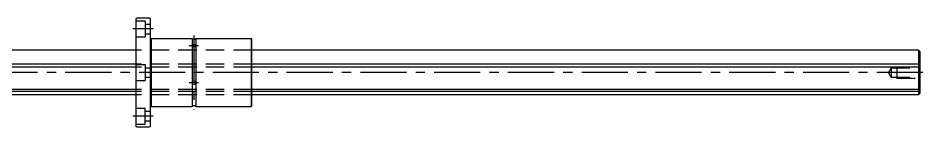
# Model space of a CAD drawing. Extents: x -124 to 1122, y -45 to 40.
# Drawn here: x 499 to 1122, y -38 to 38 of the extents above; entities that cross this region are included whole.
import ezdxf

# ---------------------------------------------------------------- set-up
doc = ezdxf.new("R2010")
doc.units = 0
doc.linetypes.add('CENTER', pattern=[50.8, 31.75, -6.35, 6.35, -6.35])
doc.linetypes.add('DASHED', pattern=[19.05, 12.7, -6.35])
doc.layers.get('0').update_dxf_attribs({"linetype": 'CONTINUOUS'})
doc.layers.add('CENTER', color=1, linetype='CENTER')

msp = doc.modelspace()

# ---------------------------------------------------------------- linework, layer by layer
at = {"color": 7, "linetype": 'CONTINUOUS'}
for p, q in [((589.23, 37.5), (580.43, 37.5)), ((579.83, 36.9), (579.83, -36.9)), ((589.83, -36.9), (589.83, 36.9)), ((589.83, 22.9), (590.43, 23.5)), ((589.83, -22.9), (589.83, 22.9)), ((590.43, 23.5), (590.43, -23.5)), ((590.43, 23.5), (618.53, 23.5)), ((618.53, 23.5), (618.53, -23.5)), ((621.13, 23.5), (621.13, -23.5)), ((621.13, 23.5), (659.23, 23.5)), ((659.23, 23.5), (659.23, -23.5)), ((659.83, 22.9), (659.23, 23.5)), ((659.83, -22.9), (659.83, 22.9)), ((579.83, 15.36), (160.79, 15.36)), ((1118.87, 15.36), (659.83, 15.36)), ((1118.83, 15.36), (1118.83, -15.4)), ((1118.87, 15.36), (1119.83, 14.4)), ((1119.83, 14.4), (1119.83, -14.4)), ((579.83, 5.82), (160.83, 5.82)), ((579.83, 3.67), (160.83, 3.67)), ((1118.83, 5.82), (659.83, 5.82)), ((1118.83, 3.67), (659.83, 3.67)), ((579.83, -11.76), (160.83, -11.76)), ((1118.83, -11.76), (659.83, -11.76)), ((579.83, -13.09), (160.83, -13.09)), ((579.83, -15.4), (160.83, -15.4)), ((1118.83, -13.09), (659.83, -13.09)), ((1118.83, -15.4), (659.83, -15.4)), ((1119.83, -14.4), (1118.83, -15.4)), ((590.43, -23.5), (589.83, -22.9)), ((590.43, -23.5), (618.53, -23.5)), ((621.13, -23.5), (659.23, -23.5)), ((659.23, -23.5), (659.83, -22.9)), ((580.43, -37.5), (589.23, -37.5))]:
    msp.add_line(p, q, dxfattribs=at)
at = {"color": 3, "linetype": 'DASHED'}
for p, q in [((579.83, 35.5), (586.33, 35.5)), ((586.33, 35.5), (586.33, 24.5)), ((586.33, 33.3), (589.83, 33.3)), ((586.33, 26.7), (589.83, 26.7)), ((579.83, 24.5), (586.33, 24.5)), ((659.83, 15.36), (579.83, 15.36)), ((659.83, 5.82), (579.83, 5.82)), ((579.83, 5.5), (586.33, 5.5)), ((659.83, 3.67), (579.83, 3.67)), ((586.33, 5.5), (586.33, -5.5)), ((586.33, 3.3), (589.83, 3.3)), ((1100.08, 3.32), (1098.16, 0)), ((1100.08, -3.32), (1098.16, 0)), ((1100.08, 3.32), (1100.08, -3.32)), ((1100.08, 3.32), (1119.83, 3.32)), ((1103.83, 4), (1102.66, 3.32)), ((1103.83, 4), (1103.83, -4)), ((1103.83, 4), (1119.83, 4)), ((579.83, -5.5), (586.33, -5.5)), ((586.33, -3.3), (589.83, -3.3)), ((1100.08, -3.32), (1119.83, -3.32)), ((1103.83, -4), (1102.76, -3.32)), ((1103.83, -4), (1119.83, -4)), ((659.83, -11.76), (579.83, -11.76)), ((659.83, -13.09), (579.83, -13.09)), ((659.83, -15.4), (579.83, -15.4)), ((579.83, -24.5), (586.33, -24.5)), ((586.33, -35.5), (586.33, -24.5)), ((586.33, -26.7), (589.83, -26.7)), ((579.83, -35.5), (586.33, -35.5)), ((586.33, -33.3), (589.83, -33.3))]:
    msp.add_line(p, q, dxfattribs=at)
at = {"color": 7, "linetype": 'CONTINUOUS'}
for centre, radius, start, end in [((580.43, 36.9), 0.6, 90, 180), ((589.23, 36.9), 0.6, 0, 90), ((619.83, 24.61), 1.71, 220.44972, 319.55028), ((619.24, 18.46), 0.666, 104.71237, 174.65893), ((619.83, 16.89), 2.35, 71.21182, 108.78818), ((620.42, 18.46), 0.666, 5.34107, 75.28763), ((619.35, 18.62), 0.771, 187.15048, 237.02588), ((619.83, 19.81), 2.04, 243.70418, 296.29582), ((620.31, 18.62), 0.771, 302.97412, 352.84952), ((619.86, -7.15), 1.28, 132.32995, 176.69917), ((619.83, -7.11), 1.23, 47.51522, 132.48478), ((619.8, -7.15), 1.28, 3.30083, 47.67005), ((619.96, -6.89), 1.39, 187.60677, 235.20608), ((619.83, -7.14), 1.11, 233.13603, 306.86397), ((619.7, -6.89), 1.39, 304.79392, 352.39323), ((619.83, -24.61), 1.71, 40.44972, 139.55028), ((580.43, -36.9), 0.6, 180, 270), ((589.23, -36.9), 0.6, 270, 0)]:
    msp.add_arc(centre, radius, start, end, dxfattribs=at)
at = {"layer": 'CENTER', "color": 1, "linetype": 'CENTER'}
for p, q in [((591.83, 30), (577.83, 30)), ((619.83, 25.5), (619.83, -25.5)), ((616.58, 18.53), (623.08, 18.53)), ((1121.83, 0), (117.83, 0)), ((623.08, -7.08), (616.58, -7.08)), ((591.83, -30), (577.83, -30))]:
    msp.add_line(p, q, dxfattribs=at)

doc.saveas('drawing.dxf')
